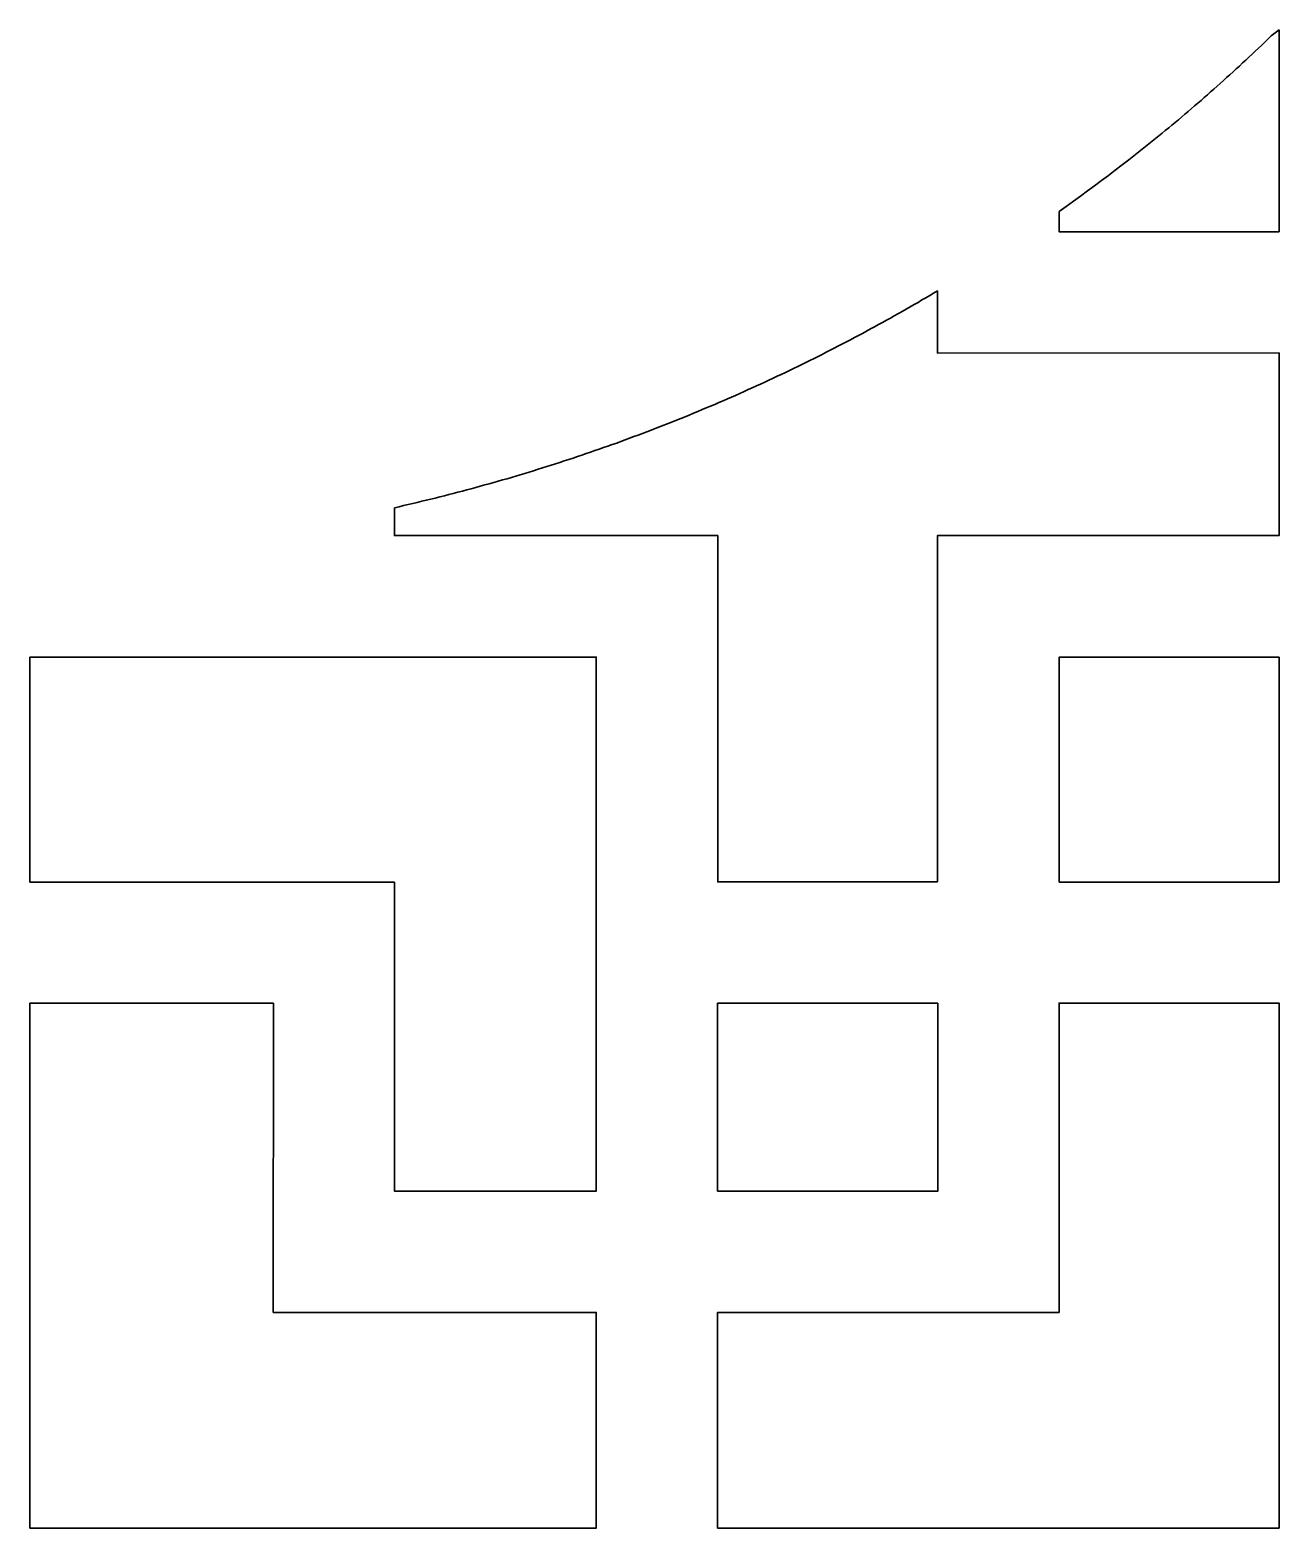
# Model space of a CAD drawing. Header units: centimetres. Extents: x 24 to 482, y -156 to 120.
# Drawn here: x 76.25 to 94.78, y -59.33 to -37.1 of the extents above; entities that cross this region are included whole.
import ezdxf

# ---------------------------------------------------------------- set-up
doc = ezdxf.new("R2010")
doc.units = ezdxf.units.CM
doc.header["$MEASUREMENT"] = 0
doc.layers.add('layer 1', color=7, linetype='Continuous')

msp = doc.modelspace()

# ---------------------------------------------------------------- linework, layer by layer
at = {"layer": 'layer 1', "color": 250, "lineweight": 35}
for points, knots in [([(91.51832, -39.79254), (91.51832, -39.79254), (91.51832, -40.09254), (91.51832, -40.09254), (91.51832, -40.09254), (91.51832, -40.09254), (94.78332, -40.09254), (94.78332, -40.09254), (94.78332, -40.09254), (94.78332, -40.09254), (94.78332, -37.09754), (94.78332, -37.09754), (94.78332, -37.09754), (94.78332, -37.09754), (94.66832, -37.18504), (94.66832, -37.18504), (94.66832, -37.18504), (94.66832, -37.18504), (94.66832, -37.18504), (94.66832, -37.18504), (94.66832, -37.18504), (94.66832, -37.18504), (94.62082, -37.23004), (94.62082, -37.23004), (94.62082, -37.23004), (94.62082, -37.23004), (94.57332, -37.27754), (94.57332, -37.27754), (94.57332, -37.27754), (94.57332, -37.27754), (94.52582, -37.32254), (94.52582, -37.32254), (94.52582, -37.32254), (94.52582, -37.32254), (94.47832, -37.36754), (94.47832, -37.36754), (94.47832, -37.36754), (94.47832, -37.36754), (94.43082, -37.41254), (94.43082, -37.41254), (94.43082, -37.41254), (94.43082, -37.41254), (94.38332, -37.45504), (94.38332, -37.45504), (94.38332, -37.45504), (94.38332, -37.45504), (94.33582, -37.50004), (94.33582, -37.50004), (94.33582, -37.50004), (94.33582, -37.50004), (94.29082, -37.54504), (94.29082, -37.54504), (94.29082, -37.54504), (94.29082, -37.54504), (94.24332, -37.58754), (94.24332, -37.58754), (94.24332, -37.58754), (94.24332, -37.58754), (94.19582, -37.63254), (94.19582, -37.63254), (94.19582, -37.63254), (94.19582, -37.63254), (94.14832, -37.67504), (94.14832, -37.67504), (94.14832, -37.67504), (94.14832, -37.67504), (94.10082, -37.72004), (94.10082, -37.72004), (94.10082, -37.72004), (94.10082, -37.72004), (94.05332, -37.76254), (94.05332, -37.76254), (94.05332, -37.76254), (94.05332, -37.76254), (94.00582, -37.80504), (94.00582, -37.80504), (94.00582, -37.80504), (94.00582, -37.80504), (93.95832, -37.84754), (93.95832, -37.84754), (93.95832, -37.84754), (93.95832, -37.84754), (93.91082, -37.89004), (93.91082, -37.89004), (93.91082, -37.89004), (93.91082, -37.89004), (93.86332, -37.93254), (93.86332, -37.93254), (93.86332, -37.93254), (93.86332, -37.93254), (93.81582, -37.97504), (93.81582, -37.97504), (93.81582, -37.97504), (93.81582, -37.97504), (93.76832, -38.01754), (93.76832, -38.01754), (93.76832, -38.01754), (93.76832, -38.01754), (93.72082, -38.06004), (93.72082, -38.06004), (93.72082, -38.06004), (93.72082, -38.06004), (93.67332, -38.10004), (93.67332, -38.10004), (93.67332, -38.10004), (93.67332, -38.10004), (93.62582, -38.14254), (93.62582, -38.14254), (93.62582, -38.14254), (93.62582, -38.14254), (93.57832, -38.18254), (93.57832, -38.18254), (93.57832, -38.18254), (93.57832, -38.18254), (93.53082, -38.22504), (93.53082, -38.22504), (93.53082, -38.22504), (93.53082, -38.22504), (93.48332, -38.26504), (93.48332, -38.26504), (93.48332, -38.26504), (93.48332, -38.26504), (93.43582, -38.30754), (93.43582, -38.30754), (93.43582, -38.30754), (93.43582, -38.30754), (93.38582, -38.34754), (93.38582, -38.34754), (93.38582, -38.34754), (93.38582, -38.34754), (93.33832, -38.38754), (93.33832, -38.38754), (93.33832, -38.38754), (93.33832, -38.38754), (93.29082, -38.43004), (93.29082, -38.43004), (93.29082, -38.43004), (93.29082, -38.43004), (93.24082, -38.47004), (93.24082, -38.47004), (93.24082, -38.47004), (93.24082, -38.47004), (93.19332, -38.51004), (93.19332, -38.51004), (93.19332, -38.51004), (93.19332, -38.51004), (93.14582, -38.55004), (93.14582, -38.55004), (93.14582, -38.55004), (93.14582, -38.55004), (93.09582, -38.59004), (93.09582, -38.59004), (93.09582, -38.59004), (93.09582, -38.59004), (93.04832, -38.63004), (93.04832, -38.63004), (93.04832, -38.63004), (93.04832, -38.63004), (92.99832, -38.67004), (92.99832, -38.67004), (92.99832, -38.67004), (92.99832, -38.67004), (92.95082, -38.71004), (92.95082, -38.71004), (92.95082, -38.71004), (92.95082, -38.71004), (92.90082, -38.74754), (92.90082, -38.74754), (92.90082, -38.74754), (92.90082, -38.74754), (92.85082, -38.78754), (92.85082, -38.78754), (92.85082, -38.78754), (92.85082, -38.78754), (92.80332, -38.82754), (92.80332, -38.82754), (92.80332, -38.82754), (92.80332, -38.82754), (92.75332, -38.86754), (92.75332, -38.86754), (92.75332, -38.86754), (92.75332, -38.86754), (92.70332, -38.90504), (92.70332, -38.90504), (92.70332, -38.90504), (92.70332, -38.90504), (92.65332, -38.94504), (92.65332, -38.94504), (92.65332, -38.94504), (92.65332, -38.94504), (92.60332, -38.98504), (92.60332, -38.98504), (92.60332, -38.98504), (92.60332, -38.98504), (92.55332, -39.02254), (92.55332, -39.02254), (92.55332, -39.02254), (92.55332, -39.02254), (92.45332, -39.10004), (92.45332, -39.10004), (92.45332, -39.10004), (92.45332, -39.10004), (92.35332, -39.17754), (92.35332, -39.17754), (92.35332, -39.17754), (92.35332, -39.17754), (92.25082, -39.25504), (92.25082, -39.25504), (92.25082, -39.25504), (92.25082, -39.25504), (92.14832, -39.33254), (92.14832, -39.33254), (92.14832, -39.33254), (92.14832, -39.33254), (92.04582, -39.41004), (92.04582, -39.41004), (92.04582, -39.41004), (92.04582, -39.41004), (91.94082, -39.48504), (91.94082, -39.48504), (91.94082, -39.48504), (91.94082, -39.48504), (91.83582, -39.56254), (91.83582, -39.56254), (91.83582, -39.56254), (91.83582, -39.56254), (91.73082, -39.64004), (91.73082, -39.64004), (91.73082, -39.64004), (91.73082, -39.64004), (91.62582, -39.71504), (91.62582, -39.71504), (91.62582, -39.71504), (91.62582, -39.71504), (91.51832, -39.79254), (91.51832, -39.79254)], [0, 0, 0, 0, 0.01666667, 0.01666667, 0.01666667, 0.01666667, 0.03333333, 0.03333333, 0.03333333, 0.03333333, 0.05, 0.05, 0.05, 0.05, 0.06666667, 0.06666667, 0.06666667, 0.06666667, 0.08333333, 0.08333333, 0.08333333, 0.08333333, 0.1, 0.1, 0.1, 0.1, 0.11666667, 0.11666667, 0.11666667, 0.11666667, 0.13333333, 0.13333333, 0.13333333, 0.13333333, 0.15, 0.15, 0.15, 0.15, 0.16666667, 0.16666667, 0.16666667, 0.16666667, 0.18333333, 0.18333333, 0.18333333, 0.18333333, 0.2, 0.2, 0.2, 0.2, 0.21666667, 0.21666667, 0.21666667, 0.21666667, 0.23333333, 0.23333333, 0.23333333, 0.23333333, 0.25, 0.25, 0.25, 0.25, 0.26666667, 0.26666667, 0.26666667, 0.26666667, 0.28333333, 0.28333333, 0.28333333, 0.28333333, 0.3, 0.3, 0.3, 0.3, 0.31666667, 0.31666667, 0.31666667, 0.31666667, 0.33333333, 0.33333333, 0.33333333, 0.33333333, 0.35, 0.35, 0.35, 0.35, 0.36666667, 0.36666667, 0.36666667, 0.36666667, 0.38333333, 0.38333333, 0.38333333, 0.38333333, 0.4, 0.4, 0.4, 0.4, 0.41666667, 0.41666667, 0.41666667, 0.41666667, 0.43333333, 0.43333333, 0.43333333, 0.43333333, 0.45, 0.45, 0.45, 0.45, 0.46666667, 0.46666667, 0.46666667, 0.46666667, 0.48333333, 0.48333333, 0.48333333, 0.48333333, 0.5, 0.5, 0.5, 0.5, 0.51666667, 0.51666667, 0.51666667, 0.51666667, 0.53333333, 0.53333333, 0.53333333, 0.53333333, 0.55, 0.55, 0.55, 0.55, 0.56666667, 0.56666667, 0.56666667, 0.56666667, 0.58333333, 0.58333333, 0.58333333, 0.58333333, 0.6, 0.6, 0.6, 0.6, 0.61666667, 0.61666667, 0.61666667, 0.61666667, 0.63333333, 0.63333333, 0.63333333, 0.63333333, 0.65, 0.65, 0.65, 0.65, 0.66666667, 0.66666667, 0.66666667, 0.66666667, 0.68333333, 0.68333333, 0.68333333, 0.68333333, 0.7, 0.7, 0.7, 0.7, 0.71666667, 0.71666667, 0.71666667, 0.71666667, 0.73333333, 0.73333333, 0.73333333, 0.73333333, 0.75, 0.75, 0.75, 0.75, 0.76666667, 0.76666667, 0.76666667, 0.76666667, 0.78333333, 0.78333333, 0.78333333, 0.78333333, 0.8, 0.8, 0.8, 0.8, 0.81666667, 0.81666667, 0.81666667, 0.81666667, 0.83333333, 0.83333333, 0.83333333, 0.83333333, 0.85, 0.85, 0.85, 0.85, 0.86666667, 0.86666667, 0.86666667, 0.86666667, 0.88333333, 0.88333333, 0.88333333, 0.88333333, 0.9, 0.9, 0.9, 0.9, 0.91666667, 0.91666667, 0.91666667, 0.91666667, 0.93333333, 0.93333333, 0.93333333, 0.93333333, 0.95, 0.95, 0.95, 0.95, 0.96666667, 0.96666667, 0.96666667, 0.96666667, 1, 1, 1, 1]), ([(81.65582, -44.18754), (81.65582, -44.18754), (81.65582, -44.60254), (81.65582, -44.60254), (81.65582, -44.60254), (81.65582, -44.60254), (86.45332, -44.60254), (86.45332, -44.60254), (86.45332, -44.60254), (86.45332, -44.60254), (86.45332, -49.74004), (86.45332, -49.74004), (86.45332, -49.74004), (86.45332, -49.74004), (89.71332, -49.74004), (89.71332, -49.74004), (89.71332, -49.74004), (89.71332, -49.74004), (89.71332, -44.60254), (89.71332, -44.60254), (89.71332, -44.60254), (89.71332, -44.60254), (94.78332, -44.60254), (94.78332, -44.60254), (94.78332, -44.60254), (94.78332, -44.60254), (94.78332, -41.89004), (94.78332, -41.89004), (94.78332, -41.89004), (94.78332, -41.89004), (89.71332, -41.89254), (89.71332, -41.89254), (89.71332, -41.89254), (89.71332, -41.89254), (89.71332, -40.97004), (89.71332, -40.97004), (89.71332, -40.97004), (89.71332, -40.97004), (89.71332, -40.97004), (89.71332, -40.97004), (89.71332, -40.97004), (89.71332, -40.97004), (89.65582, -41.00254), (89.65582, -41.00254), (89.65582, -41.00254), (89.65582, -41.00254), (89.59832, -41.03754), (89.59832, -41.03754), (89.59832, -41.03754), (89.59832, -41.03754), (89.54082, -41.07254), (89.54082, -41.07254), (89.54082, -41.07254), (89.54082, -41.07254), (89.48332, -41.10504), (89.48332, -41.10504), (89.48332, -41.10504), (89.48332, -41.10504), (89.42582, -41.14004), (89.42582, -41.14004), (89.42582, -41.14004), (89.42582, -41.14004), (89.36582, -41.17254), (89.36582, -41.17254), (89.36582, -41.17254), (89.36582, -41.17254), (89.30832, -41.20754), (89.30832, -41.20754), (89.30832, -41.20754), (89.30832, -41.20754), (89.25082, -41.24004), (89.25082, -41.24004), (89.25082, -41.24004), (89.25082, -41.24004), (89.19082, -41.27504), (89.19082, -41.27504), (89.19082, -41.27504), (89.19082, -41.27504), (89.13332, -41.30754), (89.13332, -41.30754), (89.13332, -41.30754), (89.13332, -41.30754), (89.07332, -41.34004), (89.07332, -41.34004), (89.07332, -41.34004), (89.07332, -41.34004), (89.01582, -41.37254), (89.01582, -41.37254), (89.01582, -41.37254), (89.01582, -41.37254), (88.95582, -41.40504), (88.95582, -41.40504), (88.95582, -41.40504), (88.95582, -41.40504), (88.89832, -41.43754), (88.89832, -41.43754), (88.89832, -41.43754), (88.89832, -41.43754), (88.83832, -41.47004), (88.83832, -41.47004), (88.83832, -41.47004), (88.83832, -41.47004), (88.77832, -41.50254), (88.77832, -41.50254), (88.77832, -41.50254), (88.77832, -41.50254), (88.72082, -41.53504), (88.72082, -41.53504), (88.72082, -41.53504), (88.72082, -41.53504), (88.66082, -41.56754), (88.66082, -41.56754), (88.66082, -41.56754), (88.66082, -41.56754), (88.60082, -41.60004), (88.60082, -41.60004), (88.60082, -41.60004), (88.60082, -41.60004), (88.54082, -41.63254), (88.54082, -41.63254), (88.54082, -41.63254), (88.54082, -41.63254), (88.48332, -41.66254), (88.48332, -41.66254), (88.48332, -41.66254), (88.48332, -41.66254), (88.42332, -41.69504), (88.42332, -41.69504), (88.42332, -41.69504), (88.42332, -41.69504), (88.36332, -41.72504), (88.36332, -41.72504), (88.36332, -41.72504), (88.36332, -41.72504), (88.30332, -41.75754), (88.30332, -41.75754), (88.30332, -41.75754), (88.30332, -41.75754), (88.24332, -41.78754), (88.24332, -41.78754), (88.24332, -41.78754), (88.24332, -41.78754), (88.18332, -41.82004), (88.18332, -41.82004), (88.18332, -41.82004), (88.18332, -41.82004), (88.12332, -41.85004), (88.12332, -41.85004), (88.12332, -41.85004), (88.12332, -41.85004), (88.06332, -41.88004), (88.06332, -41.88004), (88.06332, -41.88004), (88.06332, -41.88004), (88.00332, -41.91254), (88.00332, -41.91254), (88.00332, -41.91254), (88.00332, -41.91254), (87.94332, -41.94254), (87.94332, -41.94254), (87.94332, -41.94254), (87.94332, -41.94254), (87.88332, -41.97254), (87.88332, -41.97254), (87.88332, -41.97254), (87.88332, -41.97254), (87.82082, -42.00254), (87.82082, -42.00254), (87.82082, -42.00254), (87.82082, -42.00254), (87.76082, -42.03254), (87.76082, -42.03254), (87.76082, -42.03254), (87.76082, -42.03254), (87.70082, -42.06254), (87.70082, -42.06254), (87.70082, -42.06254), (87.70082, -42.06254), (87.64082, -42.09254), (87.64082, -42.09254), (87.64082, -42.09254), (87.64082, -42.09254), (87.57832, -42.12004), (87.57832, -42.12004), (87.57832, -42.12004), (87.57832, -42.12004), (87.51832, -42.15004), (87.51832, -42.15004), (87.51832, -42.15004), (87.51832, -42.15004), (87.45832, -42.18004), (87.45832, -42.18004), (87.45832, -42.18004), (87.45832, -42.18004), (87.39582, -42.21004), (87.39582, -42.21004), (87.39582, -42.21004), (87.39582, -42.21004), (87.33582, -42.23754), (87.33582, -42.23754), (87.33582, -42.23754), (87.33582, -42.23754), (87.27332, -42.26754), (87.27332, -42.26754), (87.27332, -42.26754), (87.27332, -42.26754), (87.21332, -42.29504), (87.21332, -42.29504), (87.21332, -42.29504), (87.21332, -42.29504), (87.15082, -42.32254), (87.15082, -42.32254), (87.15082, -42.32254), (87.15082, -42.32254), (87.08832, -42.35254), (87.08832, -42.35254), (87.08832, -42.35254), (87.08832, -42.35254), (87.02832, -42.38004), (87.02832, -42.38004), (87.02832, -42.38004), (87.02832, -42.38004), (86.96582, -42.40754), (86.96582, -42.40754), (86.96582, -42.40754), (86.96582, -42.40754), (86.90582, -42.43504), (86.90582, -42.43504), (86.90582, -42.43504), (86.90582, -42.43504), (86.84332, -42.46504), (86.84332, -42.46504), (86.84332, -42.46504), (86.84332, -42.46504), (86.78082, -42.49254), (86.78082, -42.49254), (86.78082, -42.49254), (86.78082, -42.49254), (86.71832, -42.52004), (86.71832, -42.52004), (86.71832, -42.52004), (86.71832, -42.52004), (86.65582, -42.54754), (86.65582, -42.54754), (86.65582, -42.54754), (86.65582, -42.54754), (86.59582, -42.57254), (86.59582, -42.57254), (86.59582, -42.57254), (86.59582, -42.57254), (86.53332, -42.60004), (86.53332, -42.60004), (86.53332, -42.60004), (86.53332, -42.60004), (86.47082, -42.62754), (86.47082, -42.62754), (86.47082, -42.62754), (86.47082, -42.62754), (86.40832, -42.65504), (86.40832, -42.65504), (86.40832, -42.65504), (86.40832, -42.65504), (86.34582, -42.68004), (86.34582, -42.68004), (86.34582, -42.68004), (86.34582, -42.68004), (86.28332, -42.70754), (86.28332, -42.70754), (86.28332, -42.70754), (86.28332, -42.70754), (86.22082, -42.73254), (86.22082, -42.73254), (86.22082, -42.73254), (86.22082, -42.73254), (86.15832, -42.76004), (86.15832, -42.76004), (86.15832, -42.76004), (86.15832, -42.76004), (86.09582, -42.78504), (86.09582, -42.78504), (86.09582, -42.78504), (86.09582, -42.78504), (86.03082, -42.81254), (86.03082, -42.81254), (86.03082, -42.81254), (86.03082, -42.81254), (85.96832, -42.83754), (85.96832, -42.83754), (85.96832, -42.83754), (85.96832, -42.83754), (85.90582, -42.86254), (85.90582, -42.86254), (85.90582, -42.86254), (85.90582, -42.86254), (85.84332, -42.88754), (85.84332, -42.88754), (85.84332, -42.88754), (85.84332, -42.88754), (85.78082, -42.91254), (85.78082, -42.91254), (85.78082, -42.91254), (85.78082, -42.91254), (85.71582, -42.93754), (85.71582, -42.93754), (85.71582, -42.93754), (85.71582, -42.93754), (85.65332, -42.96254), (85.65332, -42.96254), (85.65332, -42.96254), (85.65332, -42.96254), (85.59082, -42.98754), (85.59082, -42.98754), (85.59082, -42.98754), (85.59082, -42.98754), (85.52582, -43.01254), (85.52582, -43.01254), (85.52582, -43.01254), (85.52582, -43.01254), (85.46332, -43.03754), (85.46332, -43.03754), (85.46332, -43.03754), (85.46332, -43.03754), (85.39832, -43.06004), (85.39832, -43.06004), (85.39832, -43.06004), (85.39832, -43.06004), (85.33582, -43.08504), (85.33582, -43.08504), (85.33582, -43.08504), (85.33582, -43.08504), (85.27082, -43.11004), (85.27082, -43.11004), (85.27082, -43.11004), (85.27082, -43.11004), (85.20832, -43.13254), (85.20832, -43.13254), (85.20832, -43.13254), (85.20832, -43.13254), (85.14332, -43.15754), (85.14332, -43.15754), (85.14332, -43.15754), (85.14332, -43.15754), (85.08082, -43.18004), (85.08082, -43.18004), (85.08082, -43.18004), (85.08082, -43.18004), (85.01582, -43.20504), (85.01582, -43.20504), (85.01582, -43.20504), (85.01582, -43.20504), (84.95332, -43.22754), (84.95332, -43.22754), (84.95332, -43.22754), (84.95332, -43.22754), (84.88832, -43.25004), (84.88832, -43.25004), (84.88832, -43.25004), (84.88832, -43.25004), (84.82332, -43.27254), (84.82332, -43.27254), (84.82332, -43.27254), (84.82332, -43.27254), (84.75832, -43.29504), (84.75832, -43.29504), (84.75832, -43.29504), (84.75832, -43.29504), (84.69582, -43.31754), (84.69582, -43.31754), (84.69582, -43.31754), (84.69582, -43.31754), (84.63082, -43.34004), (84.63082, -43.34004), (84.63082, -43.34004), (84.63082, -43.34004), (84.56582, -43.36254), (84.56582, -43.36254), (84.56582, -43.36254), (84.56582, -43.36254), (84.50082, -43.38504), (84.50082, -43.38504), (84.50082, -43.38504), (84.50082, -43.38504), (84.43582, -43.40754), (84.43582, -43.40754), (84.43582, -43.40754), (84.43582, -43.40754), (84.37082, -43.43004), (84.37082, -43.43004), (84.37082, -43.43004), (84.37082, -43.43004), (84.30582, -43.45004), (84.30582, -43.45004), (84.30582, -43.45004), (84.30582, -43.45004), (84.24082, -43.47254), (84.24082, -43.47254), (84.24082, -43.47254), (84.24082, -43.47254), (84.17582, -43.49254), (84.17582, -43.49254), (84.17582, -43.49254), (84.17582, -43.49254), (84.11082, -43.51504), (84.11082, -43.51504), (84.11082, -43.51504), (84.11082, -43.51504), (84.04582, -43.53504), (84.04582, -43.53504), (84.04582, -43.53504), (84.04582, -43.53504), (83.98082, -43.55754), (83.98082, -43.55754), (83.98082, -43.55754), (83.98082, -43.55754), (83.91582, -43.57754), (83.91582, -43.57754), (83.91582, -43.57754), (83.91582, -43.57754), (83.85082, -43.59754), (83.85082, -43.59754), (83.85082, -43.59754), (83.85082, -43.59754), (83.78582, -43.61754), (83.78582, -43.61754), (83.78582, -43.61754), (83.78582, -43.61754), (83.72082, -43.64004), (83.72082, -43.64004), (83.72082, -43.64004), (83.72082, -43.64004), (83.65332, -43.66004), (83.65332, -43.66004), (83.65332, -43.66004), (83.65332, -43.66004), (83.58832, -43.68004), (83.58832, -43.68004), (83.58832, -43.68004), (83.58832, -43.68004), (83.52332, -43.69754), (83.52332, -43.69754), (83.52332, -43.69754), (83.52332, -43.69754), (83.45832, -43.71754), (83.45832, -43.71754), (83.45832, -43.71754), (83.45832, -43.71754), (83.39082, -43.73754), (83.39082, -43.73754), (83.39082, -43.73754), (83.39082, -43.73754), (83.32582, -43.75754), (83.32582, -43.75754), (83.32582, -43.75754), (83.32582, -43.75754), (83.26082, -43.77504), (83.26082, -43.77504), (83.26082, -43.77504), (83.26082, -43.77504), (83.19332, -43.79504), (83.19332, -43.79504), (83.19332, -43.79504), (83.19332, -43.79504), (83.12832, -43.81504), (83.12832, -43.81504), (83.12832, -43.81504), (83.12832, -43.81504), (83.06082, -43.83254), (83.06082, -43.83254), (83.06082, -43.83254), (83.06082, -43.83254), (82.99582, -43.85004), (82.99582, -43.85004), (82.99582, -43.85004), (82.99582, -43.85004), (82.92832, -43.87004), (82.92832, -43.87004), (82.92832, -43.87004), (82.92832, -43.87004), (82.86332, -43.88754), (82.86332, -43.88754), (82.86332, -43.88754), (82.86332, -43.88754), (82.79582, -43.90504), (82.79582, -43.90504), (82.79582, -43.90504), (82.79582, -43.90504), (82.72832, -43.92254), (82.72832, -43.92254), (82.72832, -43.92254), (82.72832, -43.92254), (82.66332, -43.94004), (82.66332, -43.94004), (82.66332, -43.94004), (82.66332, -43.94004), (82.59582, -43.95754), (82.59582, -43.95754), (82.59582, -43.95754), (82.59582, -43.95754), (82.52832, -43.97504), (82.52832, -43.97504), (82.52832, -43.97504), (82.52832, -43.97504), (82.46332, -43.99254), (82.46332, -43.99254), (82.46332, -43.99254), (82.46332, -43.99254), (82.39582, -44.01004), (82.39582, -44.01004), (82.39582, -44.01004), (82.39582, -44.01004), (82.32832, -44.02754), (82.32832, -44.02754), (82.32832, -44.02754), (82.32832, -44.02754), (82.26082, -44.04504), (82.26082, -44.04504), (82.26082, -44.04504), (82.26082, -44.04504), (82.19582, -44.06004), (82.19582, -44.06004), (82.19582, -44.06004), (82.19582, -44.06004), (82.12832, -44.07754), (82.12832, -44.07754), (82.12832, -44.07754), (82.12832, -44.07754), (82.06082, -44.09254), (82.06082, -44.09254), (82.06082, -44.09254), (82.06082, -44.09254), (81.99332, -44.11004), (81.99332, -44.11004), (81.99332, -44.11004), (81.99332, -44.11004), (81.92582, -44.12504), (81.92582, -44.12504), (81.92582, -44.12504), (81.92582, -44.12504), (81.85832, -44.14004), (81.85832, -44.14004), (81.85832, -44.14004), (81.85832, -44.14004), (81.79082, -44.15504), (81.79082, -44.15504), (81.79082, -44.15504), (81.79082, -44.15504), (81.72332, -44.17253), (81.72332, -44.17253), (81.72332, -44.17253), (81.72332, -44.17253), (81.65582, -44.18754), (81.65582, -44.18754)], [0, 0, 0, 0, 0.00719424, 0.00719424, 0.00719424, 0.00719424, 0.01438849, 0.01438849, 0.01438849, 0.01438849, 0.02158273, 0.02158273, 0.02158273, 0.02158273, 0.02877698, 0.02877698, 0.02877698, 0.02877698, 0.03597122, 0.03597122, 0.03597122, 0.03597122, 0.04316547, 0.04316547, 0.04316547, 0.04316547, 0.05035971, 0.05035971, 0.05035971, 0.05035971, 0.05755396, 0.05755396, 0.05755396, 0.05755396, 0.0647482, 0.0647482, 0.0647482, 0.0647482, 0.07194245, 0.07194245, 0.07194245, 0.07194245, 0.07913669, 0.07913669, 0.07913669, 0.07913669, 0.08633094, 0.08633094, 0.08633094, 0.08633094, 0.09352518, 0.09352518, 0.09352518, 0.09352518, 0.10071942, 0.10071942, 0.10071942, 0.10071942, 0.10791367, 0.10791367, 0.10791367, 0.10791367, 0.11510791, 0.11510791, 0.11510791, 0.11510791, 0.12230216, 0.12230216, 0.12230216, 0.12230216, 0.1294964, 0.1294964, 0.1294964, 0.1294964, 0.13669065, 0.13669065, 0.13669065, 0.13669065, 0.14388489, 0.14388489, 0.14388489, 0.14388489, 0.15107914, 0.15107914, 0.15107914, 0.15107914, 0.15827338, 0.15827338, 0.15827338, 0.15827338, 0.16546763, 0.16546763, 0.16546763, 0.16546763, 0.17266187, 0.17266187, 0.17266187, 0.17266187, 0.17985612, 0.17985612, 0.17985612, 0.17985612, 0.18705036, 0.18705036, 0.18705036, 0.18705036, 0.1942446, 0.1942446, 0.1942446, 0.1942446, 0.20143885, 0.20143885, 0.20143885, 0.20143885, 0.20863309, 0.20863309, 0.20863309, 0.20863309, 0.21582734, 0.21582734, 0.21582734, 0.21582734, 0.22302158, 0.22302158, 0.22302158, 0.22302158, 0.23021583, 0.23021583, 0.23021583, 0.23021583, 0.23741007, 0.23741007, 0.23741007, 0.23741007, 0.24460432, 0.24460432, 0.24460432, 0.24460432, 0.25179856, 0.25179856, 0.25179856, 0.25179856, 0.25899281, 0.25899281, 0.25899281, 0.25899281, 0.26618705, 0.26618705, 0.26618705, 0.26618705, 0.27338129, 0.27338129, 0.27338129, 0.27338129, 0.28057554, 0.28057554, 0.28057554, 0.28057554, 0.28776978, 0.28776978, 0.28776978, 0.28776978, 0.29496403, 0.29496403, 0.29496403, 0.29496403, 0.30215827, 0.30215827, 0.30215827, 0.30215827, 0.30935252, 0.30935252, 0.30935252, 0.30935252, 0.31654676, 0.31654676, 0.31654676, 0.31654676, 0.32374101, 0.32374101, 0.32374101, 0.32374101, 0.33093525, 0.33093525, 0.33093525, 0.33093525, 0.3381295, 0.3381295, 0.3381295, 0.3381295, 0.34532374, 0.34532374, 0.34532374, 0.34532374, 0.35251799, 0.35251799, 0.35251799, 0.35251799, 0.35971223, 0.35971223, 0.35971223, 0.35971223, 0.36690647, 0.36690647, 0.36690647, 0.36690647, 0.37410072, 0.37410072, 0.37410072, 0.37410072, 0.38129496, 0.38129496, 0.38129496, 0.38129496, 0.38848921, 0.38848921, 0.38848921, 0.38848921, 0.39568345, 0.39568345, 0.39568345, 0.39568345, 0.4028777, 0.4028777, 0.4028777, 0.4028777, 0.41007194, 0.41007194, 0.41007194, 0.41007194, 0.41726619, 0.41726619, 0.41726619, 0.41726619, 0.42446043, 0.42446043, 0.42446043, 0.42446043, 0.43165468, 0.43165468, 0.43165468, 0.43165468, 0.43884892, 0.43884892, 0.43884892, 0.43884892, 0.44604317, 0.44604317, 0.44604317, 0.44604317, 0.45323741, 0.45323741, 0.45323741, 0.45323741, 0.46043165, 0.46043165, 0.46043165, 0.46043165, 0.4676259, 0.4676259, 0.4676259, 0.4676259, 0.47482014, 0.47482014, 0.47482014, 0.47482014, 0.48201439, 0.48201439, 0.48201439, 0.48201439, 0.48920863, 0.48920863, 0.48920863, 0.48920863, 0.49640288, 0.49640288, 0.49640288, 0.49640288, 0.50359712, 0.50359712, 0.50359712, 0.50359712, 0.51079137, 0.51079137, 0.51079137, 0.51079137, 0.51798561, 0.51798561, 0.51798561, 0.51798561, 0.52517986, 0.52517986, 0.52517986, 0.52517986, 0.5323741, 0.5323741, 0.5323741, 0.5323741, 0.53956835, 0.53956835, 0.53956835, 0.53956835, 0.54676259, 0.54676259, 0.54676259, 0.54676259, 0.55395683, 0.55395683, 0.55395683, 0.55395683, 0.56115108, 0.56115108, 0.56115108, 0.56115108, 0.56834532, 0.56834532, 0.56834532, 0.56834532, 0.57553957, 0.57553957, 0.57553957, 0.57553957, 0.58273381, 0.58273381, 0.58273381, 0.58273381, 0.58992806, 0.58992806, 0.58992806, 0.58992806, 0.5971223, 0.5971223, 0.5971223, 0.5971223, 0.60431655, 0.60431655, 0.60431655, 0.60431655, 0.61151079, 0.61151079, 0.61151079, 0.61151079, 0.61870504, 0.61870504, 0.61870504, 0.61870504, 0.62589928, 0.62589928, 0.62589928, 0.62589928, 0.63309353, 0.63309353, 0.63309353, 0.63309353, 0.64028777, 0.64028777, 0.64028777, 0.64028777, 0.64748201, 0.64748201, 0.64748201, 0.64748201, 0.65467626, 0.65467626, 0.65467626, 0.65467626, 0.6618705, 0.6618705, 0.6618705, 0.6618705, 0.66906475, 0.66906475, 0.66906475, 0.66906475, 0.67625899, 0.67625899, 0.67625899, 0.67625899, 0.68345324, 0.68345324, 0.68345324, 0.68345324, 0.69064748, 0.69064748, 0.69064748, 0.69064748, 0.69784173, 0.69784173, 0.69784173, 0.69784173, 0.70503597, 0.70503597, 0.70503597, 0.70503597, 0.71223022, 0.71223022, 0.71223022, 0.71223022, 0.71942446, 0.71942446, 0.71942446, 0.71942446, 0.72661871, 0.72661871, 0.72661871, 0.72661871, 0.73381295, 0.73381295, 0.73381295, 0.73381295, 0.74100719, 0.74100719, 0.74100719, 0.74100719, 0.74820144, 0.74820144, 0.74820144, 0.74820144, 0.75539568, 0.75539568, 0.75539568, 0.75539568, 0.76258993, 0.76258993, 0.76258993, 0.76258993, 0.76978417, 0.76978417, 0.76978417, 0.76978417, 0.77697842, 0.77697842, 0.77697842, 0.77697842, 0.78417266, 0.78417266, 0.78417266, 0.78417266, 0.79136691, 0.79136691, 0.79136691, 0.79136691, 0.79856115, 0.79856115, 0.79856115, 0.79856115, 0.8057554, 0.8057554, 0.8057554, 0.8057554, 0.81294964, 0.81294964, 0.81294964, 0.81294964, 0.82014388, 0.82014388, 0.82014388, 0.82014388, 0.82733813, 0.82733813, 0.82733813, 0.82733813, 0.83453237, 0.83453237, 0.83453237, 0.83453237, 0.84172662, 0.84172662, 0.84172662, 0.84172662, 0.84892086, 0.84892086, 0.84892086, 0.84892086, 0.85611511, 0.85611511, 0.85611511, 0.85611511, 0.86330935, 0.86330935, 0.86330935, 0.86330935, 0.8705036, 0.8705036, 0.8705036, 0.8705036, 0.87769784, 0.87769784, 0.87769784, 0.87769784, 0.88489209, 0.88489209, 0.88489209, 0.88489209, 0.89208633, 0.89208633, 0.89208633, 0.89208633, 0.89928058, 0.89928058, 0.89928058, 0.89928058, 0.90647482, 0.90647482, 0.90647482, 0.90647482, 0.91366906, 0.91366906, 0.91366906, 0.91366906, 0.92086331, 0.92086331, 0.92086331, 0.92086331, 0.92805755, 0.92805755, 0.92805755, 0.92805755, 0.9352518, 0.9352518, 0.9352518, 0.9352518, 0.94244604, 0.94244604, 0.94244604, 0.94244604, 0.94964029, 0.94964029, 0.94964029, 0.94964029, 0.95683453, 0.95683453, 0.95683453, 0.95683453, 0.96402878, 0.96402878, 0.96402878, 0.96402878, 0.97122302, 0.97122302, 0.97122302, 0.97122302, 0.97841727, 0.97841727, 0.97841727, 0.97841727, 0.98561151, 0.98561151, 0.98561151, 0.98561151, 1, 1, 1, 1]), ([(81.65582, -49.74254), (81.65582, -49.74254), (81.65582, -54.33003), (81.65582, -54.33003), (81.65582, -54.33003), (81.65582, -54.33003), (84.65082, -54.33003), (84.65082, -54.33003), (84.65082, -54.33003), (84.65082, -54.33003), (84.65082, -46.40504), (84.65082, -46.40504), (84.65082, -46.40504), (84.65082, -46.40504), (76.24582, -46.40504), (76.24582, -46.40504), (76.24582, -46.40504), (76.24582, -46.40504), (76.24582, -49.74254), (76.24582, -49.74254), (76.24582, -49.74254), (76.24582, -49.74254), (81.65582, -49.74254), (81.65582, -49.74254)], [0, 0, 0, 0, 0.14285714, 0.14285714, 0.14285714, 0.14285714, 0.28571429, 0.28571429, 0.28571429, 0.28571429, 0.42857143, 0.42857143, 0.42857143, 0.42857143, 0.57142857, 0.57142857, 0.57142857, 0.57142857, 0.71428571, 0.71428571, 0.71428571, 0.71428571, 1, 1, 1, 1]), ([(94.78332, -46.40504), (94.78332, -46.40504), (91.52082, -46.40504), (91.52082, -46.40504), (91.52082, -46.40504), (91.52082, -46.40504), (91.52082, -49.74254), (91.52082, -49.74254), (91.52082, -49.74254), (91.52082, -49.74254), (94.78332, -49.74254), (94.78332, -49.74254), (94.78332, -49.74254), (94.78332, -49.74254), (94.78332, -46.40504), (94.78332, -46.40504)], [0, 0, 0, 0, 0.2, 0.2, 0.2, 0.2, 0.4, 0.4, 0.4, 0.4, 0.6, 0.6, 0.6, 0.6, 1, 1, 1, 1]), ([(79.85582, -56.13004), (79.85582, -56.13004), (79.85832, -51.54254), (79.85832, -51.54254), (79.85832, -51.54254), (79.85832, -51.54254), (76.24582, -51.54254), (76.24582, -51.54254), (76.24582, -51.54254), (76.24582, -51.54254), (76.24582, -59.33003), (76.24582, -59.33003), (76.24582, -59.33003), (76.24582, -59.33003), (84.65082, -59.33003), (84.65082, -59.33003), (84.65082, -59.33003), (84.65082, -59.33003), (84.65082, -56.13004), (84.65082, -56.13004), (84.65082, -56.13004), (84.65082, -56.13004), (79.85582, -56.13004), (79.85582, -56.13004)], [0, 0, 0, 0, 0.14285714, 0.14285714, 0.14285714, 0.14285714, 0.28571429, 0.28571429, 0.28571429, 0.28571429, 0.42857143, 0.42857143, 0.42857143, 0.42857143, 0.57142857, 0.57142857, 0.57142857, 0.57142857, 0.71428571, 0.71428571, 0.71428571, 0.71428571, 1, 1, 1, 1]), ([(86.45082, -59.33003), (86.45082, -59.33003), (86.45082, -56.13004), (86.45082, -56.13004), (86.45082, -56.13004), (86.45082, -56.13004), (91.51832, -56.13004), (91.51832, -56.13004), (91.51832, -56.13004), (91.51832, -56.13004), (91.51832, -51.54004), (91.51832, -51.54004), (91.51832, -51.54004), (91.51832, -51.54004), (94.78332, -51.54004), (94.78332, -51.54004), (94.78332, -51.54004), (94.78332, -51.54004), (94.78332, -59.33003), (94.78332, -59.33003), (94.78332, -59.33003), (94.78332, -59.33003), (86.45082, -59.33003), (86.45082, -59.33003)], [0, 0, 0, 0, 0.14285714, 0.14285714, 0.14285714, 0.14285714, 0.28571429, 0.28571429, 0.28571429, 0.28571429, 0.42857143, 0.42857143, 0.42857143, 0.42857143, 0.57142857, 0.57142857, 0.57142857, 0.57142857, 0.71428571, 0.71428571, 0.71428571, 0.71428571, 1, 1, 1, 1]), ([(89.72082, -51.54254), (89.72082, -51.54254), (86.45082, -51.54254), (86.45082, -51.54254), (86.45082, -51.54254), (86.45082, -51.54254), (86.45082, -54.33003), (86.45082, -54.33003), (86.45082, -54.33003), (86.45082, -54.33003), (89.72082, -54.33003), (89.72082, -54.33003), (89.72082, -54.33003), (89.72082, -54.33003), (89.72082, -51.54254), (89.72082, -51.54254)], [0, 0, 0, 0, 0.2, 0.2, 0.2, 0.2, 0.4, 0.4, 0.4, 0.4, 0.6, 0.6, 0.6, 0.6, 1, 1, 1, 1])]:
    msp.add_open_spline(points, degree=3, knots=knots, dxfattribs=at)

doc.saveas('drawing.dxf')
